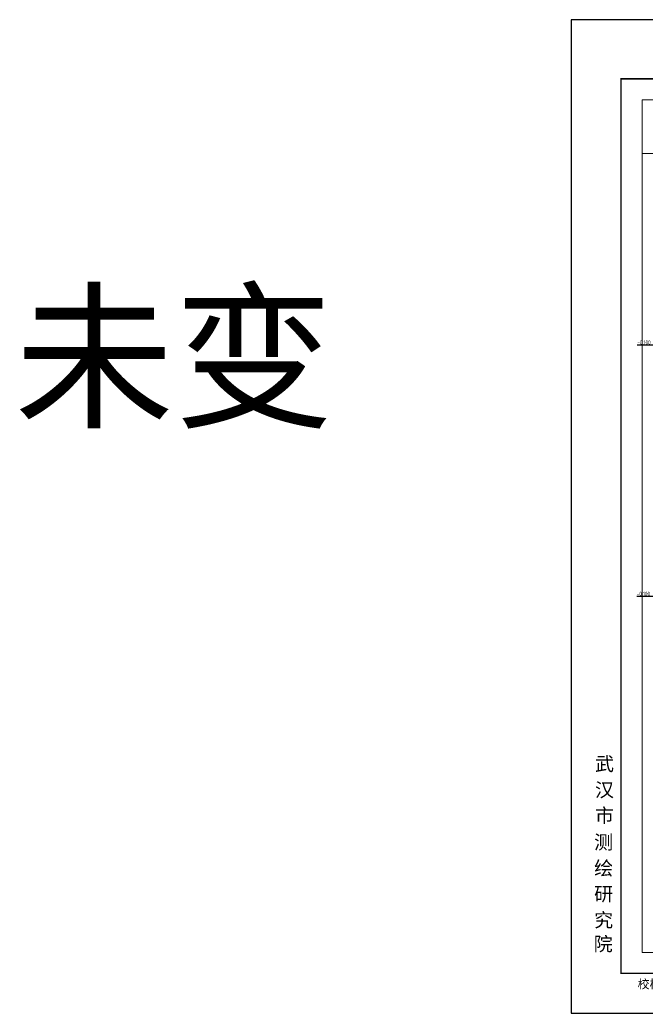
# Model space of a CAD drawing. Extents: x 512858 to 514372, y -232486 to -231710.
# Drawn here: x 513120.6 to 513174.1, y -231795 to -231710.1 of the extents above; entities that cross this region are included whole.
import ezdxf

# ---------------------------------------------------------------- set-up
doc = ezdxf.new("R2010")
doc.units = 0
doc.header["$LTSCALE"] = 1000
doc.layers.add('A-ANNO-100-DIM-E', color=253, linetype='Continuous')
doc.layers.add('楼层注记', color=7, linetype='Continuous')
doc.layers.add('图廓', color=252, linetype='Continuous', lineweight=9)
doc.layers.add('打印图框', color=252, linetype='Continuous', plot=False)
doc.styles.add('dw', font='simhei.ttf')
doc.styles.add('STYLE1', font='stylu.ttf')
doc.styles.add('TYDG_02', font='TSSDENG.shx', dxfattribs={"width": 0.8, "bigfont": 'hztxt.shx'})
doc.styles.add('宋体', font='simsun.ttc', dxfattribs={"width": 0.7, "height": 10})

msp = doc.modelspace()

# ---------------------------------------------------------------- linework, layer by layer
at = {"layer": 'A-ANNO-100-DIM-E', "color": 252}
for p, q in [((513175.037, -231737.877), (513173.387, -231737.877)), ((513174.986, -231759.381), (513173.336, -231759.381))]:
    msp.add_line(p, q, dxfattribs=at)
at = {"layer": '图廓', "color": 0}
msp.add_line((513173.788, -231721.47), (513275.016, -231721.47), dxfattribs=at)
at = {"layer": '图廓', "color": 0, "const_width": 0.119}
msp.add_lwpolyline([(513172.002, -231715.096), (513276.802, -231715.096), (513276.802, -231791.613), (513172.002, -231791.613)], close=True, dxfattribs=at)
at = {"layer": '图廓', "color": 0}
msp.add_lwpolyline([(513173.788, -231716.883), (513275.016, -231716.883), (513275.016, -231789.827), (513173.788, -231789.827)], close=True, dxfattribs=at)
at = {"layer": '打印图框', "color": 6, "ltscale": 0.5}
msp.add_lwpolyline([(513167.72, -231795.025), (513281.028, -231795.025), (513281.028, -231710.051), (513167.72, -231710.051)], close=True, dxfattribs=at)

# ---------------------------------------------------------------- texts
at = {"layer": 'A-ANNO-100-DIM-E', "color": 252, "style": 'TYDG_02', "width": 0.8}
for p in [(513173.387, -231737.821), (513173.336, -231759.325)]:
    msp.add_text('-0.100', height=0.35, dxfattribs=at).set_placement(p)
at = {"layer": '图廓', "color": 0, "linetype": 'Continuous', "style": 'STYLE1'}
for s, p in [('武', (513169.768, -231774.288)), ('汉', (513169.768, -231776.519)), ('市', (513169.768, -231778.709)), ('测', (513169.694, -231780.992)), ('绘', (513169.694, -231783.223)), ('研', (513169.694, -231785.413)), ('究', (513169.694, -231787.664)), ('院', (513169.657, -231789.702))]:
    msp.add_text(s, height=1.191, dxfattribs=at).set_placement(p)
at = {"layer": '图廓', "color": 0, "style": '宋体'}
msp.add_text(' 校核者:艾 虎      检查者:赵 科', height=0.74432, dxfattribs=at).set_placement((513172.911, -231792.917))
at = {"layer": '楼层注记', "style": 'dw'}
msp.add_text('未变', height=10, dxfattribs=at).set_placement((513120.132, -231743.901))

doc.saveas('drawing.dxf')
